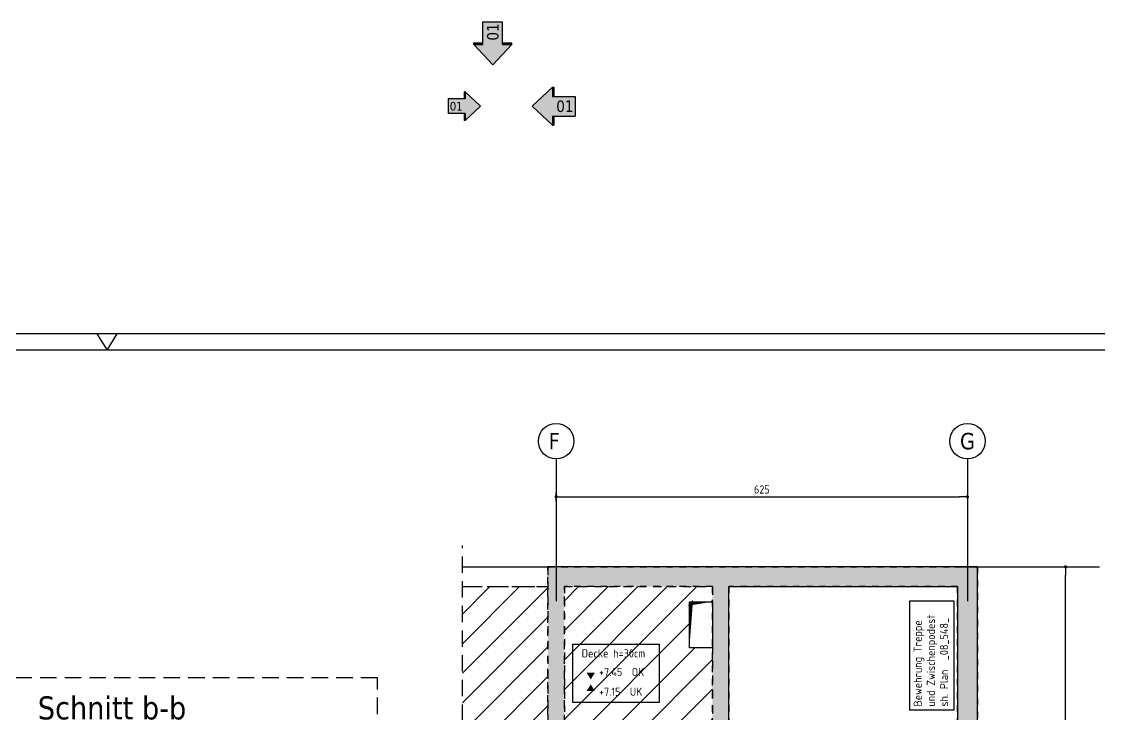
# Model space of a CAD drawing. Extents: x -4 to 87.4, y -7.1 to 49.1.
# Drawn here: x 34.42 to 50.79, y 36.27 to 46.79 of the extents above; entities that cross this region are included whole.
import ezdxf
from ezdxf.enums import TextEntityAlignment as Align

# ---------------------------------------------------------------- set-up
doc = ezdxf.new("R2010")
doc.units = 0
doc.header["$LTSCALE"] = 0.5
for name, pattern in [('AUSGEZOGEN', [1000.01, 1000, 0.01]), ('DASHED', [0.75, 0.5, -0.25]), ('DOT', [0.175, 0.05, -0.125]), ('STRICHLINIE', [0.75, 0.5, -0.25]), ('VERDECKT', [0.375, 0.25, -0.125])]:
    doc.linetypes.add(name, pattern=pattern)
for name, color, linetype in [('1.OG', 7, 'Continuous'), ('ACHSEN', 7, 'Continuous'), ('BETON', 7, 'Continuous'), ('Brüstung 1.OG', 7, 'Continuous'), ('DD', 7, 'Continuous'), ('DETAIL', 7, 'Continuous'), ('grau_hell', 7, 'Continuous'), ('grau_mittel', 7, 'Continuous'), ('HILFE', 7, 'Continuous'), ('INDEX', 7, 'Continuous'), ('koten', 7, 'Continuous'), ('MASSE', 7, 'Continuous'), ('OBJEKT', 7, 'Continuous'), ('RAHMEN', 7, 'Continuous'), ('RND', 7, 'Continuous'), ('SCHATTEN', 7, 'Continuous'), ('SCHRAFF', 7, 'Continuous'), ('SFP_Achsen', 7, 'Continuous'), ('TEXT', 7, 'Continuous'), ('VERDECKT', 7, 'Continuous'), ('VERDECKT1', 7, 'Continuous')]:
    doc.layers.add(name, color=color, linetype=linetype)
doc.styles.add('helv', font='tahoma.ttf')
doc.styles.add('txt', font='isocp.shx')
doc.dimstyles.new('DOT_I', dxfattribs={"dimscale": 0.5, "dimtxt": 0.25, "dimasz": 0.25, "dimexe": 0.1, "dimexo": 0.3, "dimgap": 0.1, "dimtad": 1, "dimdec": 3, "dimzin": 3, "dimtxsty": 'txt', "dimblk": 'DOT', "dimblk1": 'DOT', "dimblk2": 'DOT', "dimsah": 1, "dimcen": 0.1, "dimse1": 1, "dimse2": 1, "dimazin": 0, "dimtfac": 1, "dimtdec": 4, "dimtix": 1, "dimtmove": 2, "dimatfit": 3, "dimfxl": 0, "dimtvp": 1, "dimtolj": 1, "dimtzin": 0, "dimarcsym": 0})
pattern_1 = [(45, (0.41612, -0.21238), (-0.2245064, 0.2245064), [])]

# ---------------------------------------------------------------- blocks, each defined once
blk = doc.blocks.new('DINA0')
at = {"layer": 'RAHMEN'}
blk.add_line((118.9, 84.1), (0, 84.1), dxfattribs=at)
at = {"layer": 'RAHMEN', "color": 7, "linetype": 'Continuous'}
for p, q in [((59.14, 84.1), (59.45, 83.6)), ((59.45, 83.6), (59.76, 84.1))]:
    blk.add_line(p, q, dxfattribs=at)
at = {"layer": 'RAHMEN', "color": 5}
blk.add_line((118.4, 83.6), (2, 83.6), dxfattribs=at)
blk = doc.blocks.new('DOT')
at = {"layer": 'MASSE', "color": 7, "linetype": 'Continuous'}
for p, q in [((0, 0), (-1, 0)), ((0, 0.54), (0, -0.54))]:
    blk.add_line(p, q, dxfattribs=at)
at = {"layer": 'MASSE', "color": 7, "linetype": 'Continuous', "const_width": 0.2}
blk.add_lwpolyline([(-0.1, 0, 1), (0.1, 0, 1)], format="xyb", close=True, dxfattribs=at)
blk = doc.blocks.new('*D54')
at = {"layer": 'Defpoints', "color": 0, "linetype": 'AUSGEZOGEN', "transparency": 16777216}
for p in [(42.539, 39.574), (48.789, 39.574), (48.789, 39.574)]:
    blk.add_point(p, dxfattribs=at)
at = {"layer": 'MASSE', "color": 0, "linetype": 'AUSGEZOGEN', "lineweight": -2, "transparency": 16777216}
blk.add_line((42.664, 39.574), (48.664, 39.574), dxfattribs=at)
at = {"layer": 'MASSE', "color": 0, "linetype": 'AUSGEZOGEN', "lineweight": -2, "transparency": 16777216, "xscale": 0.125, "yscale": 0.125, "zscale": 0.125, "rotation": 180}
blk.add_blockref('DOT', (42.539, 39.574), dxfattribs=at)
at = {"layer": 'MASSE', "color": 0, "linetype": 'AUSGEZOGEN', "lineweight": -2, "transparency": 16777216, "xscale": 0.125, "yscale": 0.125, "zscale": 0.125}
blk.add_blockref('DOT', (48.789, 39.574), dxfattribs=at)
at = {"layer": 'MASSE', "color": 0, "linetype": 'AUSGEZOGEN', "transparency": 16777216, "insert": (45.664, 39.686), "char_height": 0.125, "attachment_point": 5, "style": 'txt'}
blk.add_mtext('\\A1;625', dxfattribs=at)
blk = doc.blocks.new('*D61')
at = {"layer": 'Defpoints', "color": 0, "linetype": 'AUSGEZOGEN', "transparency": 16777216}
for p in [(50.279, 38.51), (50.279, 38.51), (50.279, 30.385)]:
    blk.add_point(p, dxfattribs=at)
at = {"layer": 'MASSE', "color": 0, "linetype": 'AUSGEZOGEN', "lineweight": -2, "transparency": 16777216}
blk.add_line((50.279, 30.51), (50.279, 38.385), dxfattribs=at)
at = {"layer": 'MASSE', "color": 0, "linetype": 'AUSGEZOGEN', "lineweight": -2, "transparency": 16777216, "xscale": 0.125, "yscale": 0.125, "zscale": 0.125}
for p, rotation in [((50.279, 38.51), 90), ((50.279, 30.385), 270)]:
    blk.add_blockref('DOT', p, dxfattribs=dict(at, rotation=rotation))
at = {"layer": 'MASSE', "color": 0, "linetype": 'AUSGEZOGEN', "transparency": 16777216, "insert": (50.158, 34.448), "char_height": 0.125, "attachment_point": 5, "rotation": 90, "style": 'txt'}
blk.add_mtext('\\A1;812,5', dxfattribs=at)
blk = doc.blocks.new('okrd_o')
at = {"layer": 'koten', "color": 7, "linetype": 'Continuous'}
blk.add_solid([(-0.125, 0.202), (0.125, 0.202), (0, 0)], dxfattribs=at)
at = {"layer": 'koten', "style": 'txt'}
blk.add_attdef('OKRD', (0.25, 0.1), '', height=0.25, dxfattribs=at)
blk = doc.blocks.new('okrd_u')
at = {"layer": 'koten', "color": 7, "linetype": 'Continuous'}
blk.add_solid([(-0.125, -0.202), (0.125, -0.202), (0, 0)], dxfattribs=at)
at = {"layer": 'koten', "style": 'txt'}
blk.add_attdef('OKRD', (0.25, -0.35), '', height=0.25, dxfattribs=at)
blk = doc.blocks.new('hin_ind5')
at = {"layer": 'grau_hell', "linetype": 'AUSGEZOGEN'}
h = blk.add_hatch(color=9, dxfattribs=at)
h.dxf.hatch_style = 2
h.paths.add_polyline_path([(0, 0), (0.619, -0.577), (0.619, -0.3), (1.306, -0.3), (1.306, 0.3), (0.619, 0.3), (0.619, 0.577)])
h.paths.add_polyline_path([(0.34, -0.274), (1.311, -0.274), (1.311, 0.274), (0.34, 0.274)], flags=9)
at = {"layer": 'OBJEKT', "linetype": 'AUSGEZOGEN'}
for points in [[(0.619, 0.3), (0.66, 0.3), (0.66, 0.577), (0.619, 0.577)], [(0.619, -0.577), (0.66, -0.577), (0.66, -0.3), (0.619, -0.3)]]:
    blk.add_hatch(color=1, dxfattribs=at).paths.add_polyline_path(points)
at = {"layer": 'OBJEKT', "color": 1, "linetype": 'AUSGEZOGEN'}
for p, q in [((0, 0), (0.619, 0.577)), ((0.619, 0.577), (0.619, 0.3)), ((0.619, 0.577), (0.66, 0.577)), ((0.66, 0.577), (0.66, 0.3)), ((0, 0), (0.619, -0.577)), ((0.619, 0.3), (1.306, 0.3)), ((1.306, 0.3), (1.306, -0.3)), ((0.619, -0.3), (0.619, -0.577)), ((0.619, -0.3), (1.306, -0.3)), ((0.66, -0.3), (0.66, -0.577))]:
    blk.add_line(p, q, dxfattribs=at)
at = {"layer": 'OBJEKT', "color": 7, "linetype": 'AUSGEZOGEN'}
blk.add_line((0.619, -0.577), (0.66, -0.577), dxfattribs=at)
at = {"layer": 'INDEX', "color": 1, "linetype": 'Continuous', "style": 'helv'}
blk.add_attdef('INDEX', text='', height=0.35, rotation=360, dxfattribs=at).set_placement((1.259, 0), align=Align.MIDDLE_RIGHT)

msp = doc.modelspace()

# ---------------------------------------------------------------- hatches: boundary and pattern name
at = {"layer": 'grau_hell', "linetype": 'AUSGEZOGEN'}
h = msp.add_hatch(dxfattribs=at)
h.set_pattern_fill('ANSI31', color=9, scale=0.1, style=0, double=1)
h.set_pattern_definition(pattern_1)
h.paths.add_polyline_path([(28.2389, 27.8551), (28.2389, 27.8551), (28.5239, 27.8551), (28.5239, 28.4851), (29.7439, 28.4851), (29.7439, 27.8551), (30.5889, 27.8551), (30.5889, 27.6051), (30.5889, 27.6051), (29.7014, 27.6051), (29.7014, 24.2601), (30.7839, 24.2601), (34.3339, 24.2601), (35.3439, 24.2601), (36.589, 24.2601), (36.5889, 27.6051), (35.5389, 27.6051), (35.5389, 27.8551), (36.0889, 27.8551), (36.0889, 28.3551), (36.5889, 28.3551), (36.5889, 28.6351), (42.4139, 28.6351), (42.4139, 30.2601), (42.4139, 38.2101), (41.1139, 38.2101), (41.1139, 32.0444), (17.7389, 32.0444), (17.7389, 38.2101), (16.4139, 38.2101), (16.4139, 31.3801), (16.6039, 31.3801), (16.6039, 31.2001), (16.4139, 31.2001), (16.4139, 30.2601), (16.4139, 28.6351), (22.0639, 28.6351), (22.9489, 28.6351), (25.7139, 28.6351), (25.7139, 28.1051), (25.9639, 28.1051), (25.9639, 27.8551), (26.8389, 27.8551), (26.8389, 27.8551)])
h = msp.add_hatch(dxfattribs=at)
h.set_pattern_fill('ANSI31', color=9, scale=0.1, style=0, double=1)
h.set_pattern_definition(pattern_1)
h.paths.add_polyline_path([(42.664, 30.5101), (43.2639, 30.5101), (43.8789, 30.5101), (44.7639, 30.5101), (44.9139, 30.5101), (44.9139, 31.3701), (44.6639, 31.3701), (44.6639, 33.6201), (44.9139, 33.6201), (44.9139, 33.8751), (44.1639, 33.8751), (44.1639, 34.7751), (44.9139, 34.7751), (44.9139, 35.2351), (44.1639, 35.2351), (44.1639, 36.1351), (44.9139, 36.1351), (44.9139, 37.2801), (44.5639, 37.2801), (44.5639, 37.9801), (44.9139, 37.9801), (44.9139, 38.2101), (42.6639, 38.2101)])
at = {"layer": 'grau_mittel'}
h = msp.add_hatch(color=61, dxfattribs=at)
h.paths.add_polyline_path([(42.664, 30.5101), (42.6639, 38.2101), (44.9139, 38.2101), (44.9139, 30.5101), (44.7639, 30.5101), (44.7639, 30.2601), (45.1639, 30.2601), (45.1639, 34.0201), (45.1639, 38.2101), (48.6389, 38.2101), (48.6389, 34.0201), (48.6389, 33.5101), (48.9389, 33.5101), (48.9389, 38.5101), (42.4139, 38.5101), (42.4139, 30.2601), (43.4789, 30.2601), (43.4789, 30.5101)])
h.paths.add_polyline_path([(43.8789, 30.5101), (43.6789, 30.5101), (43.6789, 30.2601), (43.8789, 30.2601)], flags=17)
h.paths.add_polyline_path([(43.8789, 30.5101), (43.8789, 30.2601), (44.7639, 30.2601), (44.7639, 30.5101)], flags=17)
at = {"layer": 'SCHRAFF'}
h = msp.add_hatch(dxfattribs=at)
h.set_pattern_fill('DOTS', scale=0.025, double=1)
h.set_pattern_definition([(0, (1.404987, 55.841414), (0.01984375, 0.0396875), [0, -0.0396875])])
h.paths.add_polyline_path([(42.4139, 30.2601), (43.8789, 30.2601), (43.8789, 30.5101), (42.664, 30.5101), (42.6639, 38.2101), (44.9139, 38.2101), (44.9139, 30.5101), (44.7639, 30.5101), (44.7639, 30.2601), (45.1639, 30.2601), (45.1639, 38.2101), (48.6389, 38.2101), (48.6389, 33.5101), (48.9389, 33.5101), (48.9389, 38.5101), (42.4139, 38.5101)])

# ---------------------------------------------------------------- linework, layer by layer
at = {"layer": '1.OG', "color": 7, "linetype": 'DOT', "lineweight": -2}
msp.add_lwpolyline([(42.6639, 30.5101), (43.8789, 30.5101), (43.8789, 30.2601), (42.4139, 30.2601), (42.4139, 38.5101), (48.9389, 38.5101), (48.9389, 33.5101), (48.6389, 33.5101), (48.6389, 38.2101), (45.1639, 38.2101), (45.1639, 30.2601), (44.7639, 30.2601), (44.7639, 30.5101), (44.9139, 30.5101), (44.9139, 38.2101), (42.6639, 38.2101), (42.664, 30.5101)], dxfattribs=at)
at = {"layer": 'ACHSEN', "color": 140, "linetype": 'AUSGEZOGEN'}
for p, q in [((42.5389, 40.1486), (42.5389, 37.9899)), ((48.7889, 40.1486), (48.7889, 37.9899)), ((48.5931, 38.5101), (50.7941, 38.5101))]:
    msp.add_line(p, q, dxfattribs=at)
at = {"layer": 'BETON', "color": 6, "linetype": 'AUSGEZOGEN'}
msp.add_line((41.1139, 38.5101), (42.4139, 38.5101), dxfattribs=at)
at = {"layer": 'BETON', "color": 6, "linetype": 'AUSGEZOGEN', "lineweight": -2}
for p, q in [((48.9389, 38.5101), (42.4139, 38.5101)), ((48.9389, 17.2601), (48.9389, 38.5101)), ((45.1639, 34.0201), (45.1639, 38.2101)), ((45.1639, 38.2101), (48.6389, 38.2101)), ((48.6389, 38.2101), (48.6389, 34.0201))]:
    msp.add_line(p, q, dxfattribs=at)
at = {"layer": 'Brüstung 1.OG', "color": 102, "linetype": 'DOT'}
for p, q in [((41.1139, 38.5101), (42.4139, 38.5101)), ((41.1139, 38.2101), (42.4139, 38.2101))]:
    msp.add_line(p, q, dxfattribs=at)
at = {"layer": 'DD', "color": 7, "linetype": 'AUSGEZOGEN'}
msp.add_lwpolyline([(44.5639, 37.9801), (44.9139, 37.9801), (44.9139, 37.2801), (44.5639, 37.2801)], close=True, dxfattribs=at)
at = {"layer": 'DETAIL', "color": 102, "linetype": 'STRICHLINIE'}
msp.add_lwpolyline([(34.0422, 36.8234), (34.0422, 32.8983), (39.8229, 32.8983), (39.8229, 36.8234)], close=True, dxfattribs=at)
at = {"layer": 'HILFE', "color": 102, "linetype": 'DASHED'}
msp.add_line((41.1139, 32.0444), (41.1139, 38.8364), dxfattribs=at)
at = {"layer": 'SCHATTEN', "color": 1, "linetype": 'AUSGEZOGEN'}
msp.add_lwpolyline([(44.5639, 37.2801, 0, 0.0531, 0), (44.5905, 37.9791, 0, 0, 0), (44.5662, 37.9516, 0.0571, 0, 0), (44.9139, 37.9801, 0, 0, 0)], format="xyseb", dxfattribs=at)
at = {"layer": 'SFP_Achsen', "color": 7, "linetype": 'AUSGEZOGEN'}
for centre in [(42.5389, 40.4191), (48.7889, 40.4191)]:
    msp.add_circle(centre, 0.2705, dxfattribs=at)
at = {"layer": 'TEXT', "color": 7, "linetype": 'AUSGEZOGEN'}
msp.add_lwpolyline([(47.9152, 36.3329), (47.9152, 37.9939), (48.584, 37.9939), (48.584, 36.3329)], close=True, dxfattribs=at)
at = {"layer": 'TEXT', "color": 1, "linetype": 'AUSGEZOGEN'}
msp.add_lwpolyline([(42.7904, 37.3368), (44.1023, 37.3368), (44.1023, 36.4477), (42.7904, 36.4477)], close=True, dxfattribs=at)
at = {"layer": 'VERDECKT', "color": 7, "linetype": 'VERDECKT', "lineweight": -2}
for p, q in [((42.4139, 38.5101), (42.4139, 30.2601)), ((42.664, 30.5101), (42.6639, 38.2101)), ((42.6639, 38.2101), (44.9139, 38.2101)), ((44.9139, 38.2101), (44.9139, 30.5101))]:
    msp.add_line(p, q, dxfattribs=at)
at = {"layer": 'VERDECKT1', "color": 7, "linetype": 'DASHED'}
msp.add_line((41.1139, 38.2101), (42.4139, 38.2101), dxfattribs=at)

# ---------------------------------------------------------------- block references
at = {"layer": 'koten', "color": 6, "linetype": 'AUSGEZOGEN', "xscale": 0.5, "yscale": 0.5, "zscale": 0.5}
for name, p, values in [('okrd_o', (43.0647, 36.8006), {'OKRD': '+7.45  OK'}), ('okrd_u', (43.0647, 36.7256), {'OKRD': '+7.15  UK'})]:
    msp.add_blockref(name, p, dxfattribs=at).add_auto_attribs(values)
at = {"layer": 'RAHMEN', "color": 7, "xscale": 0.5, "yscale": 0.5, "zscale": 0.5}
msp.add_blockref('DINA0', (5.9889, 0), dxfattribs=at)
at = {"layer": 'RND', "color": 1, "linetype": 'AUSGEZOGEN', "xscale": 0.5, "yscale": 0.5, "zscale": 0.5, "rotation": 90}
msp.add_blockref('hin_ind5', (41.5758, 46.1365), dxfattribs=at).add_auto_attribs({'INDEX': '01'})
at = {"layer": 'RND', "color": 1, "linetype": 'AUSGEZOGEN'}
ref = msp.add_blockref('hin_ind5', (41.3873, 45.5063), dxfattribs=dict(at, xscale=-0.375, yscale=0.375, zscale=0.375))
ref.add_attrib('INDEX', '01', dxfattribs={"layer": 'INDEX', "color": 1, "linetype": 'Continuous', "height": 0.13125, "style": 'helv'}).set_placement((41.1194, 45.5063), align=Align.MIDDLE_RIGHT)
at = {"layer": 'RND', "color": 1, "linetype": 'AUSGEZOGEN', "xscale": 0.5, "yscale": 0.5, "zscale": 0.5}
msp.add_blockref('hin_ind5', (42.1733, 45.5063), dxfattribs=at).add_auto_attribs({'INDEX': '01'})

# ---------------------------------------------------------------- texts
at = {"layer": 'SFP_Achsen', "color": 6, "linetype": 'AUSGEZOGEN', "style": 'helv'}
for s, p in [('F', (42.4249, 40.2947)), ('G', (48.6749, 40.2947))]:
    msp.add_text(s, height=0.25, dxfattribs=at).set_placement(p)
at = {"layer": 'TEXT', "color": 7, "linetype": 'AUSGEZOGEN', "style": 'txt'}
for s, p in [('Bewehrung Treppe', (48.0953, 36.3881)), ('und Zwischenpodest', (48.2953, 36.3881)), ('sh. Plan  _08_548_', (48.4953, 36.3881))]:
    msp.add_text(s, height=0.125, rotation=90, dxfattribs=at).set_placement(p)
at = {"layer": 'TEXT', "color": 1, "linetype": 'AUSGEZOGEN', "style": 'txt'}
msp.add_text('Decke h=30cm', height=0.125, dxfattribs=at).set_placement((42.9265, 37.1336))
at = {"layer": 'TEXT', "color": 5, "linetype": 'AUSGEZOGEN', "style": 'helv'}
msp.add_text('%%uSchnitt b-b', height=0.35, dxfattribs=at).set_placement((34.6625, 36.1928))

# ---------------------------------------------------------------- dimensions: what is measured, and where the dimension line sits
at = {"layer": 'MASSE', "color": 7, "linetype": 'AUSGEZOGEN'}
dim = msp.add_linear_dim(base=(48.7889, 39.5738), p1=(42.5389, 39.5738), p2=(48.7889, 39.5738), dimstyle='DOT_I', override={"dimdec": 0, "dimlfac": 100}, dxfattribs=at)
dim.commit()
dim.dimension.update_dxf_attribs({"geometry": '*D54', "text_midpoint": (45.6639, 39.6863)})
dim = msp.add_linear_dim(base=(50.2795, 38.5101), p1=(50.2795, 30.3851), p2=(50.2795, 38.5101), angle=90, dimstyle='DOT_I', override={"dimdec": 1, "dimlfac": 100}, dxfattribs=at)
dim.commit()
dim.dimension.update_dxf_attribs({"geometry": '*D61', "text_midpoint": (50.1576, 34.4476)})

doc.saveas('drawing.dxf')
